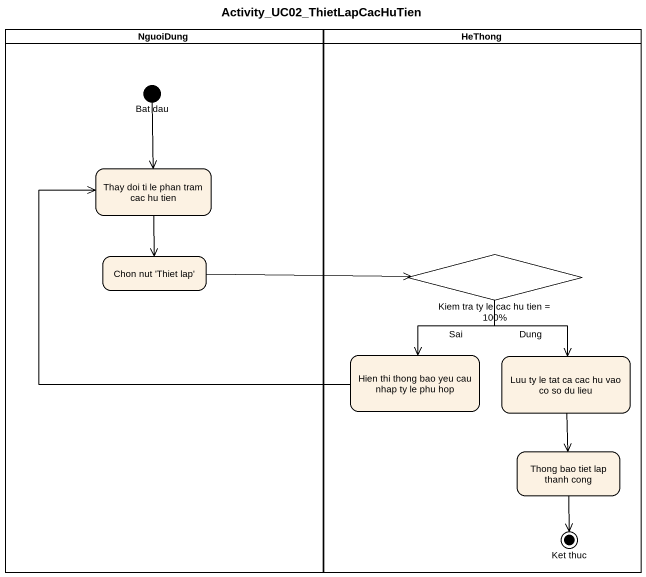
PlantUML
@startuml
title Activity_UC02_ThietLapCacHuTien
hide empty description
state NguoiDung <<partition>> {
  state "Bat dau" as Bat_dau <<start>>
  state "Thay doi ti le phan tram cac hu tien" as Thay_doi_ti_le_phan_tram
  state "Chon nut 'Thiet lap'" as Chon_nut_Thiet_lap
}
state HeThong <<partition>> {
  state "Kiem tra ty le cac hu tien = 100%" as Kiem_tra_ty_le_cac_hu_tien <<choice>>
  state "Hien thi thong bao yeu cau nhap ty le phu hop" as Hien_thi_thong_bao_yeu_cau
  state "Luu ty le tat ca cac hu vao co so du lieu" as Luu_ty_le_tat_ca_cac_hu_vao
  state "Thong bao tiet lap thanh cong" as Thong_bao_tiet_lap_thanh
  state "Ket thuc" as Ket_thuc <<end>>
}
Bat_dau --> Thay_doi_ti_le_phan_tram
Thay_doi_ti_le_phan_tram --> Chon_nut_Thiet_lap
Chon_nut_Thiet_lap -right-> Kiem_tra_ty_le_cac_hu_tien
Kiem_tra_ty_le_cac_hu_tien --> Hien_thi_thong_bao_yeu_cau : Sai
Kiem_tra_ty_le_cac_hu_tien --> Luu_ty_le_tat_ca_cac_hu_vao : Dung
Hien_thi_thong_bao_yeu_cau -up-> Thay_doi_ti_le_phan_tram
Luu_ty_le_tat_ca_cac_hu_vao --> Thong_bao_tiet_lap_thanh
Thong_bao_tiet_lap_thanh --> Ket_thuc
@enduml
